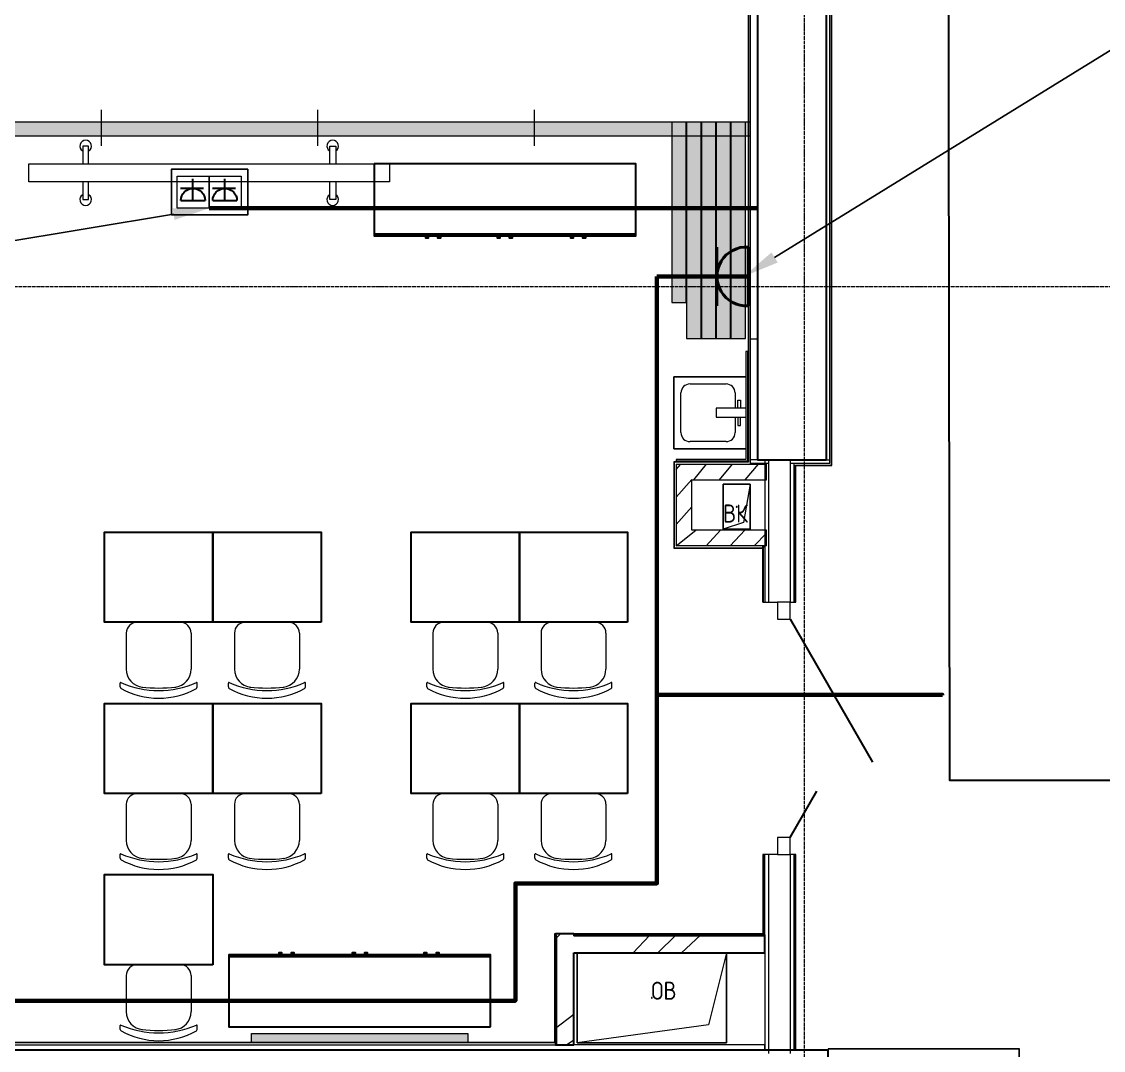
# Model space of a CAD drawing. Header units: millimetres. Extents: x -32 to 417638015, y -35 to 175284279.
# Drawn here: x 417127558 to 417133556, y 175240407 to 175246114 of the extents above; entities that cross this region are included whole.
import ezdxf
from ezdxf import colors
from ezdxf.entities.mleader import LeaderData, LeaderLine
from ezdxf.math import Vec2, Vec3

# ---------------------------------------------------------------- set-up
doc = ezdxf.new("R2010")
doc.units = ezdxf.units.MM
doc.linetypes.add('ADSK_Линия сетки', pattern=[25, 20, -2.5, 0, -2.5])
for name, color, linetype, lineweight in [('_ЭМ_В полу', 26, 'Кабель в трубе', 60), ('_ЭМ_гофра', 5, 'Continuous', 60), ('_ЭМ_ТХобщее_слой', 7, 'Continuous', 30), ('Аннотация', 7, 'Continuous', 18), ('Двери', 7, 'Continuous', 9), ('Обобщенные модели', 7, 'Continuous', 18), ('Оси', 253, 'Continuous', 9), ('Сантехника', 7, 'Continuous', 18), ('Стены внутренние', 7, 'Continuous', 18), ('Стены несущие', 7, 'Continuous', 30), ('Стены отделка', 7, 'Continuous', 30), ('Стены перегородки', 7, 'Continuous', 30), ('Стены штриховка', 7, 'Continuous', 9), ('ТХ', 5, 'Continuous', 0), ('Узлы', 7, 'Continuous', 18), ('ШТРИХОВКА', 252, 'Continuous', 15), ('Электро', 250, 'Continuous', 25), ('ЭМ', 5, 'Continuous', 40), ('ЭМ_Лоток 1_2', 162, 'Continuous', 30), ('ЭОМ_Кабель для СУП', 150, 'Continuous', 9)]:
    doc.layers.add(name, color=color, linetype=linetype, lineweight=lineweight)
for name, color, linetype in [('_ЭМ_Надписи', 7, 'Continuous'), ('ВНУТРЯНКА', 1, 'Continuous'), ('ЭОМ_Лотки рабочие', 5, 'Continuous')]:
    doc.layers.add(name, color=color, linetype=linetype)
doc.layers.add('PDF _ЭОМ _розетки', color=7, linetype='Continuous', true_color=0xeb0000)
doc.layers.add('Линии', color=7, linetype='Continuous', lineweight=9, true_color=0x00a600)
doc.styles.add('GOST Common_4', font='GOST_Common.ttf', dxfattribs={"width": 0.9, "height": 199.9999999999999})
doc.styles.add('ЭОМ', font='isocpeur.ttf', dxfattribs={"width": 0.85, "height": 250})
doc.linetypes.add('Cable in the tray', pattern='A,5,[130,ltypeshp.shx,S=1,R=0,X=0,Y=0],1.5,[130,ltypeshp.shx,S=1.5,R=90,X=0,Y=-1],1,[130,ltypeshp.shx,S=1,R=0,X=0.5,Y=0],5', length=12.5)
doc.linetypes.add('Кабель в трубе', pattern='A,8,[133,ltypeshp.shx,S=1,R=0,X=10,Y=1.3],-3,[130,ltypeshp.shx,S=1.5,R=-45,X=-1.5,Y=0],8', length=19)
pattern_1 = [(45, (507.3426762534655, 158.9018102923892), (-381.6608851454391, 381.6608851454391), []), (45, (642.280676253431, 158.9018102923892), (0, 763.3217702908781), []), (45, (372.4046762534417, 158.9018102923892), (0, 763.3217702908781), [])]
pattern_2 = [(45, (507.3426762534655, 158.9018102923892), (-70.71067811865476, 70.71067811865476), [])]

# ---------------------------------------------------------------- blocks, each defined once
blk = doc.blocks.new('GM_Отверстие прямоугольное _в плите_ - Отверстие-V8-План 3-го этажа')
at = {"layer": 'Обобщенные модели'}
for p, q in [((-74.99999999999937, -125.0000000000024), (-74.99999999999937, 125.0000000000024)), ((-74.99999999999937, 125.0000000000024), (75.00000000000061, 125.0000000000024)), ((75.00000000000061, 125.0000000000024), (-74.99999999999937, 125.0000000000024)), ((-74.99999999999937, 125.0000000000024), (-74.99999999999937, -125.0000000000024)), ((-37.50000000000647, 87.50000000000036), (75.00000000000061, 125.0000000000024)), ((75.00000000000061, 125.0000000000024), (75.00000000000061, -125.0000000000024)), ((75.00000000000061, -125.0000000000024), (75.00000000000061, 125.0000000000024)), ((-74.99999999999937, -125.0000000000024), (-37.50000000000647, 87.50000000000036)), ((75.00000000000061, -125.0000000000024), (-74.99999999999937, -125.0000000000024)), ((-74.99999999999937, -125.0000000000024), (75.00000000000061, -125.0000000000024))]:
    blk.add_line(p, q, dxfattribs=at)
for radius, start, end in [(2.500000000000002, 359.9999999999996, 179.9999999999998), (2.500000000000002, 179.9999999999998, 359.9999999999989), (2.499999999999999, 60.00000000000033, 165.0000000000002), (2.499999999999998, 299.9999999999994, 359.9999999999994), (2.500000000000002, 195.0000000000001, 269.9999999999996)]:
    blk.add_arc((0, 0), radius, start, end, dxfattribs=at)
blk = doc.blocks.new('Стул ученич штабелир №5-7')
at = {"color": 0, "linetype": 'ByBlock', "lineweight": -2}
for p, q in [((-120.064222017827, -6.874120663269423e-05), (120.064222017827, 6.874120663269423e-05)), ((-120.0642220180016, -6.874130849610083e-05), (120.0642220177106, 6.874110476928763e-05)), ((-179.935777982173, -59.99993125879337), (-179.935777982173, -260.3112319844695)), ((-179.9357779823476, -59.99993125888795), (-179.9357779823476, -260.3112319845714)), ((180.064222017827, -59.99993125879337), (180.064222017827, -260.3112319844695)), ((180.0642220177106, -59.99993125888795), (180.0642220177106, -260.3112319845714)), ((-213.4357779821148, -359.0004116515302), (-213.4357779821148, -337.3406056039639)), ((-213.4357779822894, -359.0004116516247), (-213.4357779822894, -337.3406056040585)), ((213.564222017827, -359.0004116515302), (213.564222017827, -337.3406056039639)), ((213.5642220176524, -359.0004116516247), (213.5642220176524, -337.3406056040585))]:
    blk.add_line(p, q, dxfattribs=at)
for centre, radius, start, end in [((-119.9357779822312, -59.99993125879337), 60.00000000000227, 90, 180), ((-119.9357779823476, -59.99993125885157), 59.99999999995964, 90, 180), ((120.0642220178852, -59.99993125879337), 60.00000000000227, 0, 90), ((120.0642220177106, -59.99993125885157), 59.99999999995964, 0, 90), ((-79.93577798217302, -260.3112319844549), 100.0000000000176, 180, 264.2584419996841), ((-79.93577798234764, -260.3112319845568), 100.0000000000176, 180, 264.2584419996841), ((80.06422201782698, -260.3112319844549), 100.0000000000176, 275.7415580003159, 0), ((80.06422201765236, -260.3112319845568), 100.0000000000176, 275.7415580003159, 0), ((-210.435777982173, -337.3406056039494), 2.999999999983853, 63.89783268162118, 180), ((-210.4357779823476, -337.340605604044), 2.999999999983853, 63.89783268162118, 180), ((-203.435777982173, -359.0004116515447), 9.999999999989248, 180, 238.068250632605), ((-203.4357779823476, -359.0004116516466), 9.999999999989248, 180, 238.068250632605), ((0.06422201782697812, 142.3201924452005), 520.8201237039044, 246.3195110063149, 293.6804889936851), ((0.06422201765235513, 142.3201924450987), 520.8201237039044, 246.3195110063149, 293.6804889936851), ((0.06422201782697812, 435.5341415462426), 800.3966485555333, 263.2469772545854, 276.7530227454146), ((0.06422201765235513, 435.5341415461407), 800.3966485555333, 263.2469772545854, 276.7530227454146), ((203.564222017827, -359.0004116515447), 9.999999999989248, 301.931749367395, 0), ((203.5642220176524, -359.0004116516466), 9.999999999989248, 301.931749367395, 0), ((210.564222017827, -337.3406056039494), 2.999999999983853, 0, 116.1021673183788), ((210.5642220176524, -337.340605604044), 2.999999999983853, 0, 116.1021673183788), ((0.06422201782697812, 9.04909030158342), 430.5490215606072, 240.9916647866204, 299.0083352133797), ((0.06422201765235513, 9.049090301488832), 430.5490215606072, 240.9916647866204, 299.0083352133797)]:
    blk.add_arc(centre, radius, start, end, dxfattribs=at)
blk = doc.blocks.new('ТХ 3 этаж')
at = {"lineweight": 0}
h = blk.add_hatch(color=8, dxfattribs=at)
h.dxf.hatch_style = 1
h.paths.add_polyline_path([(4451.237930123811, 8790.949648063804), (4451.237930123811, 8840.949648063804), (5651.237930123811, 8840.949648063804), (5651.237930123811, 8790.949648063804)])
at = {"color": 8, "linetype": 'Continuous'}
for p, q in [((5132.266764075379, 13278.20584927581), (6582.266764075379, 13278.20584927581)), ((5776.237930123811, 9265.922153675172), (4326.237930123811, 9265.922153675172))]:
    blk.add_line(p, q, dxfattribs=at)
for points in [[(5132.266764075379, 13666.17835488718), (5132.266764075379, 13266.17835488718), (6582.266764075379, 13266.17835488718), (6582.266764075379, 13666.17835488718)], [(5433.609174270532, 13266.17835488718), (5416.231504480704, 13266.17835488718), (5416.231504480704, 13255.95692136127), (5433.609174270532, 13255.95692136127)], [(5501.287728485069, 13266.17835488718), (5483.910058695241, 13266.17835488718), (5483.910058695241, 13255.95692136127), (5501.287728485069, 13255.95692136127)], [(5830.498623141902, 13266.17835488718), (5813.120953352074, 13266.17835488718), (5813.120953352074, 13255.95692136127), (5830.498623141902, 13255.95692136127)], [(5898.17717735644, 13266.17835488718), (5880.799507566611, 13266.17835488718), (5880.799507566611, 13255.95692136127), (5898.17717735644, 13255.95692136127)], [(6237.521397102973, 13266.17835488718), (6220.143727313145, 13266.17835488718), (6220.143727313145, 13255.95692136127), (6237.521397102973, 13255.95692136127)], [(6305.199951317511, 13266.17835488718), (6287.822281527682, 13266.17835488718), (6287.822281527682, 13255.95692136127), (6305.199951317511, 13255.95692136127)], [(5776.237930123811, 8877.949648063804), (5776.237930123811, 9277.949648063804), (4326.237930123811, 9277.949648063804), (4326.237930123811, 8877.949648063804)], [(4603.304742881679, 9277.949648063804), (4620.682412671507, 9277.949648063804), (4620.682412671507, 9288.17108158971), (4603.304742881679, 9288.17108158971)], [(4670.983297096216, 9277.949648063804), (4688.360966886044, 9277.949648063804), (4688.360966886044, 9288.17108158971), (4670.983297096216, 9288.17108158971)], [(5010.32751684275, 9277.949648063804), (5027.705186632578, 9277.949648063804), (5027.705186632578, 9288.17108158971), (5010.32751684275, 9288.17108158971)], [(5078.006071057287, 9277.949648063804), (5095.383740847115, 9277.949648063804), (5095.383740847115, 9288.17108158971), (5078.006071057287, 9288.17108158971)], [(5407.21696571412, 9277.949648063804), (5424.594635503949, 9277.949648063804), (5424.594635503949, 9288.17108158971), (5407.21696571412, 9288.17108158971)], [(5474.895519928657, 9277.949648063804), (5492.273189718486, 9277.949648063804), (5492.273189718486, 9288.17108158971), (5474.895519928657, 9288.17108158971)]]:
    blk.add_lwpolyline(points, close=True, dxfattribs=at)
at = {"color": 8}
for points in [[(4237.120604814729, 11122.65048846282), (3637.120604814729, 11122.65048846282), (3637.120604814729, 11622.65048846288), (4237.120604814729, 11622.65048846288)], [(4837.120604815194, 11122.65048846282), (4237.120604815194, 11122.65048846282), (4237.120604815194, 11622.65048846288), (4837.120604815194, 11622.65048846288)], [(5937.120604815194, 11122.65048846282), (5337.120604815194, 11122.65048846282), (5337.120604815194, 11622.65048846288), (5937.120604815194, 11622.65048846288)], [(6537.12060481566, 11122.65048846282), (5937.12060481566, 11122.65048846282), (5937.12060481566, 11622.65048846288), (6537.12060481566, 11622.65048846288)], [(4237.120604814729, 10172.65048846282), (3637.120604814729, 10172.65048846282), (3637.120604814729, 10672.65048846288), (4237.120604814729, 10672.65048846288)], [(4837.120604815194, 10172.65048846282), (4237.120604815194, 10172.65048846282), (4237.120604815194, 10672.65048846288), (4837.120604815194, 10672.65048846288)], [(5937.120604815194, 10172.65048846282), (5337.120604815194, 10172.65048846282), (5337.120604815194, 10672.65048846288), (5937.120604815194, 10672.65048846288)], [(6537.12060481566, 10172.65048846282), (5937.12060481566, 10172.65048846282), (5937.12060481566, 10672.65048846288), (6537.12060481566, 10672.65048846288)], [(4237.120604814729, 9222.650488462357), (3637.120604814729, 9222.650488462357), (3637.120604814729, 9722.650488462416), (4237.120604814729, 9722.650488462416)]]:
    blk.add_lwpolyline(points, close=True, dxfattribs=at)
at = {"color": 8, "lineweight": 0}
blk.add_lwpolyline([(4451.237930123811, 8790.949648063804), (4451.237930123811, 8840.949648063804), (5651.237930123811, 8840.949648063804), (5651.237930123811, 8790.949648063804), (4451.237930123811, 8790.949648063804)], dxfattribs=at)
at = {"layer": 'ТХ', "color": 8, "linetype": 'Continuous', "lineweight": 5, "ltscale": 100}
for points in [[(3548.62745413027, 13666.17835488718), (3548.62745413027, 13764.80849187344), (3515.750741801487, 13764.80849187344), (3515.750741801487, 13666.17835488718)], [(4885.613755500148, 13666.17835488718), (4885.613755500148, 13764.80849187344), (4918.490467828902, 13764.80849187344), (4918.490467828902, 13666.17835488718)], [(3515.750741801487, 13566.17835488718), (3515.750741801487, 13467.54821790045), (3548.62745413027, 13467.54821790045), (3548.62745413027, 13566.17835488718)], [(4918.490467828902, 13566.17835488718), (4918.490467828902, 13467.54821790045), (4885.613755500148, 13467.54821790045), (4885.613755500148, 13566.17835488718)]]:
    blk.add_lwpolyline(points, dxfattribs=at)
at = {"layer": 'ТХ', "color": 8}
blk.add_lwpolyline([(5217.120604815194, 13566.17835488718), (3217.120604815194, 13566.17835488718), (3217.120604815194, 13666.17835488718), (5217.120604815194, 13666.17835488718)], close=True, dxfattribs=at)
for centre, start, end in [((3532.189097965893, 13764.80849187344), 300.9637565320735, 239.0362434679265), ((4902.052111664525, 13764.80849187344), 300.9637565320735, 239.0362434679265), ((3532.189097965893, 13467.54821790091), 120.9637565320735, 59.03624346792648), ((4902.052111664525, 13467.54821790091), 120.9637565320735, 59.03624346792648)]:
    blk.add_arc(centre, 31.95042134147634, start, end, dxfattribs=at)
at = {"layer": 'ТХ', "color": 8, "lineweight": 0}
for p in [(3937.120604814729, 11122.65048846282), (4537.120604815194, 11122.65048846282), (5637.120604815194, 11122.65048846282), (6237.120604816126, 11122.65048846282), (3937.120604814729, 10172.65048846282), (4537.120604815194, 10172.65048846282), (5637.120604815194, 10172.65048846282), (6237.120604816126, 10172.65048846282), (3937.120604814729, 9222.650488462823)]:
    blk.add_blockref('Стул ученич штабелир №5-7', p, dxfattribs=at)
blk = doc.blocks.new('План 3 этажа')
at = {"layer": 'Стены внутренние', "lineweight": 9}
h = blk.add_hatch(dxfattribs=at)
h.set_pattern_fill('FP_4', color=8, style=0, pattern_type=2)
h.set_pattern_definition(pattern_2)
h.paths.add_polyline_path([(-117.1573237465345, 11752.68461963175), (-117.1573237465345, 12119.1296055247), (-205.1573237465345, 12119.1296055247), (-205.1573237465345, 11752.68461963175)])
h = blk.add_hatch(dxfattribs=at)
h.set_pattern_fill('FP_4', color=8, style=0, pattern_type=2)
h.set_pattern_definition(pattern_2)
h.paths.add_polyline_path([(287.3426762534655, 12031.1296055247), (297.3426762534655, 12031.1296055247), (297.3426762534655, 12119.1296055247), (-117.1573237465345, 12119.1296055247), (-117.1573237465345, 12031.1296055247), (247.3426762534655, 12031.1296055247)])
h = blk.add_hatch(dxfattribs=at)
h.set_pattern_fill('FP_4', color=8, style=0, pattern_type=2)
h.set_pattern_definition(pattern_2)
h.paths.add_polyline_path([(-64.29010632046266, 11664.68461963175), (297.3426762534655, 11664.68461963175), (297.3426762534655, 11752.68461963175), (-205.1573237465345, 11752.68461963175), (-205.1573237465345, 11664.68461963175)])
h = blk.add_hatch(dxfattribs=at)
h.set_pattern_fill('FP_1', color=8, style=0, pattern_type=2)
h.set_pattern_definition(pattern_1)
h.paths.add_polyline_path([(-872.6573237465345, 8897.491826412643), (-772.6573237465345, 8897.491826412643), (-772.6573237465345, 9513.450686714688), (-872.6573237465345, 9513.450686714688), (-872.6573237465345, 9407.450686714677)])
h = blk.add_hatch(dxfattribs=at)
h.set_pattern_fill('FP_1', color=8, style=0, pattern_type=2)
h.set_pattern_definition(pattern_1)
h.paths.add_polyline_path([(286.9430626085959, 9407.450686714677), (287.3426762534655, 9407.450686714677), (286.9430626085959, 9507.448424750644), (275.3426762534655, 9507.382762186367), (-772.6573237465345, 9501.4506867147), (-772.6573237465345, 9407.450686714677), (74.23057916306425, 9407.450686714696)])
at = {"layer": 'Узлы'}
for points in [[(-64.65732374653453, 13940.30109156365), (207.3426762534655, 13940.30109156365), (207.3426762534655, 14015.94779230365), (-5590.142757364374, 14015.94779230365), (-5590.142757364374, 13940.30109156365), (-66.65732374653453, 13940.30109156365)], [(-228.6573237465345, 13015.94779230364), (-148.6573237465345, 13015.94779230364), (-148.6573237465345, 13940.30109156365), (-228.6573237465345, 13940.30109156365), (-228.6573237465345, 13044.04055494304)], [(-66.65732374653453, 12815.94779230365), (-66.65732374653453, 13940.30109156365), (-146.6573237465345, 13940.30109156365), (-146.6573237465345, 12815.94779230365)], [(15.34267625346547, 12815.94779230365), (15.34267625346547, 13940.30109156365), (-64.65732374653453, 13940.30109156365), (-64.65732374653453, 12815.94779230365)], [(97.34267625346547, 12815.94779230365), (97.34267625346547, 13940.30109156365), (17.34267625346547, 13940.30109156365), (17.34267625346547, 12815.94779230365)], [(179.3426762534655, 12815.94779230364), (179.3426762534655, 13940.30109156365), (99.34267625346547, 13940.30109156365), (99.34267625346547, 12815.94779230364)]]:
    blk.add_hatch(color=8, dxfattribs=at).paths.add_polyline_path(points)
at = {"layer": 'Двери', "color": 8}
for p, q in [((427.3426762534629, 11352.90181029237), (357.3426762534674, 11352.90181029237)), ((357.3426762534674, 11352.90181029237), (357.3426762534672, 11257.90181029237)), ((427.3426762534627, 11257.90181029237), (427.3426762534629, 11352.90181029237)), ((357.3426762534672, 11257.90181029237), (427.3426762534627, 11257.90181029237)), ((427.3426762534603, 10047.90181029237), (357.3426762534648, 10047.90181029237)), ((357.3426762534648, 10047.90181029237), (357.3426762534646, 9952.901810292367)), ((427.3426762534601, 9952.901810292367), (427.3426762534603, 10047.90181029237)), ((357.3426762534646, 9952.901810292367), (427.3426762534601, 9952.901810292367))]:
    blk.add_line(p, q, dxfattribs=at)
at = {"layer": 'Двери', "color": 8, "lineweight": 30}
for p, q in [((427.3426762534627, 11257.90181029237), (884.842676253462, 10465.48856582961)), ((427.3426762534603, 10047.90181029237), (574.8426762534615, 10303.37930440878))]:
    blk.add_line(p, q, dxfattribs=at)
at = {"layer": 'Линии', "color": 8}
for p, q in [((-3390.440412456228, 13884.75741876938), (-3390.440412456228, 14084.75741876938)), ((-2190.440412456228, 13884.75741876938), (-2190.440412456228, 14084.75741876938)), ((-990.4404124562279, 13884.75741876937), (-990.4404124562279, 14084.75741876937)), ((207.3426762534655, 14015.94779230363), (-5590.142757364316, 14015.94779230363)), ((-148.6573237465345, 14015.94779230363), (-228.6573237465345, 14015.94779230363)), ((-228.6573237465345, 14015.94779230363), (-228.6573237465345, 13015.94779230363)), ((-148.6573237465345, 13015.94779230363), (-148.6573237465345, 14015.94779230363)), ((-66.65732374653453, 14015.94779230363), (-146.6573237465345, 14015.94779230363)), ((-146.6573237465345, 14015.94779230363), (-146.6573237465345, 12815.94779230363)), ((-66.65732374653453, 12815.94779230363), (-66.65732374653453, 14015.94779230363)), ((15.34267625346547, 14015.94779230363), (-64.65732374653453, 14015.94779230363)), ((-64.65732374653453, 14015.94779230363), (-64.65732374653453, 12815.94779230363)), ((15.34267625346547, 12815.94779230363), (15.34267625346547, 14015.94779230363)), ((97.34267625346547, 14015.94779230363), (17.34267625346547, 14015.94779230363)), ((17.34267625346547, 14015.94779230363), (17.34267625346547, 12815.94779230363)), ((97.34267625346547, 12815.94779230363), (97.34267625346547, 14015.94779230363)), ((179.3426762534655, 14015.94779230363), (99.34267625346547, 14015.94779230363)), ((99.34267625346547, 14015.94779230363), (99.34267625346547, 12815.94779230362)), ((179.3426762534655, 12815.94779230362), (179.3426762534655, 14015.94779230363)), ((207.3426762534655, 13940.30109156364), (207.3426762534655, 14015.94779230363)), ((-5590.142757364316, 13940.30109156364), (207.3426762534655, 13940.30109156364)), ((-228.6573237465345, 13015.94779230363), (-148.6573237465345, 13015.94779230363)), ((-146.6573237465345, 12815.94779230363), (-66.65732374653453, 12815.94779230363)), ((-64.65732374653453, 12815.94779230363), (15.34267625346547, 12815.94779230363)), ((17.34267625346547, 12815.94779230363), (97.34267625346547, 12815.94779230363)), ((99.34267625346547, 12815.94779230362), (179.3426762534655, 12815.94779230362))]:
    blk.add_line(p, q, dxfattribs=at)
at = {"layer": 'Обобщенные модели', "color": 8}
for p, q in [((56.42138038616332, 11756.98267858082), (56.42138038616335, 12006.98267858082)), ((56.42138038616335, 12006.98267858082), (206.4213803861633, 12006.98267858082)), ((206.4213803861633, 12006.98267858082), (56.42138038616335, 12006.98267858082)), ((56.42138038616335, 12006.98267858082), (56.42138038616332, 11756.98267858082)), ((206.4213803861633, 12006.98267858082), (168.9213803861704, 11794.48267858082)), ((206.4213803861633, 12006.98267858082), (206.4213803861633, 11756.98267858082)), ((206.4213803861633, 11756.98267858082), (206.4213803861633, 12006.98267858082)), ((168.9213803861704, 11794.48267858082), (56.42138038616332, 11756.98267858082)), ((206.4213803861633, 11756.98267858082), (56.42138038616332, 11756.98267858082)), ((56.42138038616332, 11756.98267858082), (206.4213803861633, 11756.98267858082)), ((-752.6573237465707, 8907.450686714676), (-752.6573237465707, 9407.45068671468)), ((-752.6573237465707, 9407.45068671468), (-752.6573237465708, 8907.450686714676)), ((74.23057916304094, 9407.45068671468), (-25.76942083695201, 9007.450686714677)), ((74.23057916304094, 9407.45068671468), (74.23057916304083, 8907.450686714676)), ((74.23057916304083, 8907.450686714676), (74.23057916304106, 9407.45068671468)), ((-25.76942083695201, 9007.450686714677), (-752.6573237465707, 8907.450686714676)), ((74.23057916304083, 8907.450686714676), (-752.6573237465708, 8907.450686714676)), ((-752.6573237465708, 8907.450686714676), (74.23057916304083, 8907.450686714676))]:
    blk.add_line(p, q, dxfattribs=at)
for centre, radius, start, end in [((131.4213803861639, 11881.98267858082), 2.500000000000002, 0, 180), ((131.4213803861639, 11881.98267858082), 2.499999999999998, 120.0000000000103, 180), ((131.4213803861639, 11881.98267858082), 2.500000000000002, 180, 0), ((131.4213803861639, 11881.98267858082), 2.499999999999999, 239.9999999999897, 345.0000000000051), ((131.4213803861639, 11881.98267858082), 2.500000000000002, 14.99999999999487, 90), ((-339.2133722917642, 9157.450686714677), 2.500000000000002, 0, 180), ((-339.2133722917642, 9157.450686714677), 2.499999999999998, 120.0000000000103, 180), ((-339.2133722917642, 9157.450686714677), 2.500000000000002, 180, 0), ((-339.2133722917642, 9157.450686714677), 2.499999999999999, 239.9999999999897, 345.0000000000056), ((-339.2133722917642, 9157.450686714677), 2.500000000000002, 14.99999999999445, 90)]:
    blk.add_arc(centre, radius, start, end, dxfattribs=at)
at = {"layer": 'Оси', "color": 8, "linetype": 'ADSK_Линия сетки'}
for p, q in [((506.9080292918952, -3523.687778418606), (506.9080292919534, 43515.24606842796)), ((-10051.77423916385, 13103.90181029199), (56512.195554265, 13103.90181029178))]:
    blk.add_line(p, q, dxfattribs=at)
at = {"layer": 'Сантехника', "color": 8}
for p, q in [((182.3426762534666, 12603.3007260358), (-217.6573237465335, 12603.3007260358)), ((-217.6573237465335, 12603.3007260358), (-217.6573237465352, 12203.3007260358)), ((-217.6573237465334, 12603.3007260358), (182.3426762534666, 12603.3007260358)), ((-217.6573237465352, 12203.3007260358), (-217.6573237465334, 12603.3007260358)), ((-127.6580624200331, 12563.3007260358), (72.34341492282246, 12563.3007260358)), ((-177.658062420029, 12293.3014640427), (-177.658062420028, 12513.3007260358)), ((122.3434149228276, 12513.30072603579), (122.3434149228272, 12428.30077864315)), ((182.3426762534658, 12428.30077864315), (17.32976077840518, 12428.30077864315)), ((17.32976077840518, 12428.30077864315), (17.32976077840495, 12378.30067342838)), ((137.3426818939633, 12473.3007260358), (152.3426988169093, 12473.3007260358)), ((137.3426818939631, 12428.30077864315), (137.3426818939633, 12473.3007260358)), ((152.3426988169093, 12473.3007260358), (152.3426988169091, 12428.30077864315)), ((17.32976077840495, 12378.30067342838), (182.3426762534656, 12378.30067342838)), ((122.343414922827, 12378.30067342838), (122.3434149228266, 12293.3014640427)), ((137.3426706141328, 12378.30067342838), (137.3426706141326, 12333.30067342838)), ((152.3426655665969, 12333.30067342838), (152.3426655665971, 12378.30067342838)), ((137.3426706141326, 12333.30067342838), (152.3426655665969, 12333.30067342838)), ((72.3434149228265, 12243.3014640427), (-127.6580624200292, 12243.3014640427)), ((-217.6573237465352, 12203.3007260358), (182.3426762534648, 12203.3007260358)), ((182.3426762534648, 12203.3007260358), (-217.6573237465352, 12203.3007260358))]:
    blk.add_line(p, q, dxfattribs=at)
for centre, radius, start, end in [((-127.6580624200332, 12513.3007260358), 49.99999999999496, 89.9999999999997, 180), ((72.34341492282209, 12513.30072603579), 50.00000000000545, 0, 90.00000000000001), ((-127.658062420029, 12293.3014640427), 49.99999999999994, 180, 269.9999999999998), ((72.34341492282672, 12293.3014640427), 50.00000000000004, 270.0000000000001, 0)]:
    blk.add_arc(centre, radius, start, end, dxfattribs=at)
at = {"layer": 'Стены несущие', "color": 8}
for p, q in [((247.3426762534655, 17735.90181029237), (247.3426762534655, 12143.30072603579)), ((627.3426762534655, 17735.90181029237), (627.3426762534655, 12143.3007260358)), ((247.3426762534655, 12143.30072603579), (627.3426762534655, 12143.30072603579)), ((-872.6573237465345, 9513.450686714674), (-872.6573237465345, 8897.491826412555)), ((-772.6573237465345, 9513.450686714674), (-872.6573237465345, 9513.450686714674)), ((-772.6573237465345, 9513.450686714674), (-772.6573237465345, 9501.450686714674)), ((287.3426762534655, 9507.45068671467), (-772.6573237465345, 9507.450686714677)), ((287.3426762534655, 9407.45068671467), (287.3426762534655, 9507.45068671467)), ((-772.6573237465345, 9407.450686714677), (287.3426762534655, 9407.45068671467)), ((-772.6573237465345, 8897.491826412555), (-772.6573237465345, 9407.450686714677)), ((-872.6573237465345, 8897.491826412555), (-772.6573237465345, 8897.491826412555)), ((637.8373840331915, 8867.491826412606), (-5760.100776623818, 8867.491826412668)), ((642.6325693460531, 7859.169352317124), (637.8373840331915, 8867.491826412606))]:
    blk.add_line(p, q, dxfattribs=at)
at = {"layer": 'Стены отделка', "color": 8, "lineweight": 9}
for p, q in [((195.3426762534655, 17735.90181029237), (195.3426762534655, 12744.12960552468)), ((659.3426762534655, 12113.30072603579), (659.3426762534655, 17735.90181029237)), ((207.3426762534655, 12119.12960552468), (207.3426762534655, 17101.80343784407)), ((647.3426762534655, 12123.30072603579), (647.3426762534655, 17101.80343784407)), ((207.3426762534655, 12813.3007260358), (247.3426762534655, 12813.3007260358)), ((195.3426762534655, 12744.12960552468), (182.3426762534655, 12744.12960552468)), ((182.3426762534655, 12744.12960552468), (182.3426762534655, 12144.12960552468)), ((-205.1573237465345, 12131.12960552468), (-217.1573237465345, 12131.12960552468)), ((-217.1573237465345, 12131.12960552468), (-217.1573237465345, 11654.68461963173)), ((182.3426762534655, 12144.12960552468), (-205.1573237465345, 12144.12960552469)), ((-205.1573237465345, 12144.12960552469), (-205.1573237465345, 12131.12960552468)), ((-205.1573237465345, 12119.12960552468), (-205.1573237465345, 11664.68461963173)), ((-205.1573237465345, 12119.12960552469), (297.3426762534655, 12119.12960552468)), ((247.3426762534655, 12143.30072603579), (207.3426762534655, 12143.3007260358)), ((207.3426762534655, 12123.3007260358), (307.3426762534655, 12123.3007260358)), ((287.3426762534655, 12143.30072603579), (287.3426762534655, 11658.68461963173)), ((297.3426762534655, 12031.12960552468), (297.3426762534655, 12119.12960552468)), ((427.3426762534655, 12123.30072603579), (647.3426762534655, 12123.30072603579)), ((447.3426762534655, 12123.30072603579), (447.3426762534655, 12113.30072603579)), ((627.3426762534655, 12143.3007260358), (647.3426762534655, 12143.3007260358)), ((459.3426762534655, 12111.30072603579), (657.3426762534655, 12111.30072603579)), ((459.3426762534655, 11352.90181029237), (459.3426762534655, 12111.30072603579)), ((-117.1573237465345, 11752.68461963173), (-117.1573237465345, 12031.12960552468)), ((-117.1573237465345, 12031.12960552468), (297.3426762534655, 12031.12960552468)), ((297.3426762534655, 11752.68461963173), (-117.1573237465345, 11752.68461963173)), ((297.3426762534655, 11664.68461963173), (297.3426762534655, 11752.68461963173)), ((-215.1573237465345, 11652.68461963173), (275.3426762534655, 11652.68461963173)), ((297.3426762534655, 11664.68461963173), (-205.1573237465345, 11664.68461963173)), ((275.3426762534655, 11352.90181029237), (275.3426762534655, 11664.68461963173)), ((287.3426762534655, 11658.68461963173), (275.3426762534655, 11658.68461963173)), ((275.3426762534655, 11352.90181029237), (307.3426762534655, 11352.90181029237)), ((427.3426762534655, 11352.90181029237), (459.3426762534655, 11352.90181029237)), ((307.3426762534655, 9952.901810292373), (275.3426762534655, 9952.901810292373)), ((275.3426762534655, 9952.901810292373), (275.3426762534655, 9513.45068671467)), ((287.3426762534655, 9847.901810292366), (287.3426762534655, 9952.901810292373)), ((427.3426762534655, 9952.901810292373), (427.3426762534655, 9952.90181029237)), ((459.3426762534655, 9952.901810292373), (427.3426762534655, 9952.901810292373)), ((447.3426762534655, 9952.901810292373), (447.3426762534655, 9847.901810292366)), ((459.3426762534655, 8867.491826412606), (459.3426762534655, 9952.901810292373)), ((-878.6573237465345, 9511.450686714674), (-878.6573237465345, 8909.491826412563)), ((-872.6573237465345, 9513.450686714674), (-876.6573237465345, 9513.450686714674)), ((-866.6573237465345, 9501.450686714674), (-872.6573237465345, 9501.450686714674)), ((-866.6573237465345, 8897.491826412563), (-866.6573237465345, 9501.450686714674)), ((275.3426762534655, 9513.45068671467), (-772.6573237465345, 9513.450686714674)), ((-772.6573237465345, 9501.450686714674), (287.3426762534655, 9501.45068671467)), ((287.3426762534655, 9407.45068671467), (287.3426762534655, 8866.54658142518)), ((-5720.282746415643, 8897.491826412625), (-872.6573237465345, 8897.491826412555)), ((-878.6573237465345, 8909.491826412563), (-5708.355608517362, 8909.491826412625)), ((286.9430626085959, 8897.491826412548), (-772.6573237465345, 8897.491826412555)), ((286.9430626085959, 8867.491826412548), (286.9430626085959, 8897.491826412548)), ((287.3426762534655, 8866.54658142518), (307.3426762534655, 8866.54658142518)), ((627.3426762534655, 8865.417148150951), (447.3426762534655, 8868.975755512787)), ((1700.207244404766, 8874.44420435371), (637.804321256699, 8874.444204353713)), ((637.804321256699, 8874.444204353713), (637.8373840331915, 8867.491826412606)), ((1700.207244404766, 7561.901810291959), (1700.207244404766, 8874.44420435371))]:
    blk.add_line(p, q, dxfattribs=at)
at = {"layer": 'Стены перегородки', "color": 8, "lineweight": 18}
for p, q in [((307.3426762534655, 12143.3007260358), (307.3426762534655, 11352.90181029237)), ((427.3426762534655, 12143.30072603579), (427.3426762534655, 11352.90181029237)), ((307.3426762534655, 11352.90181029237), (357.3426762534655, 11352.90181029237)), ((307.3426762534655, 9952.901810292373), (307.3426762534655, 8848.901810292391)), ((357.3426762534655, 9952.901810292373), (307.3426762534655, 9952.901810292373)), ((427.3426762534655, 9952.90181029237), (427.3426762534655, 8848.901810292391))]:
    blk.add_line(p, q, dxfattribs=at)
at = {"layer": 'Стены штриховка', "color": 8}
for p, q in [((197.3426762534655, 17735.90181029237), (197.3426762534655, 12129.12960552468)), ((657.3426762534655, 12111.30072603579), (657.3426762534655, 17735.90181029237)), ((191.3426762534655, 12744.12960552468), (191.3426762534655, 12135.12960552468)), ((195.3426762534655, 12744.12960552468), (197.3426762534655, 12744.12960552468)), ((197.3426762534655, 12129.12960552468), (-217.1573237465345, 12129.12960552469)), ((-215.1573237465345, 12131.12960552468), (-215.1573237465345, 11652.68461963173)), ((191.3426762534655, 12135.12960552468), (-205.1573237465345, 12135.12960552469)), ((447.3426762534655, 12113.30072603579), (447.3426762534655, 11352.90181029237)), ((457.3426762534655, 12113.30072603579), (659.3426762534655, 12113.30072603579)), ((457.3426762534655, 11352.90181029237), (457.3426762534655, 12113.30072603579)), ((657.3426762534655, 12111.30072603579), (659.3426762534655, 12111.30072603579)), ((659.3426762534655, 12111.30072603579), (659.3426762534655, 12113.30072603579)), ((-217.1573237465345, 11654.68461963173), (275.3426762534655, 11654.68461963173)), ((-217.1573237465345, 11654.68461963173), (-217.1573237465345, 11652.68461963173)), ((-217.1573237465345, 11652.68461963173), (-215.1573237465345, 11652.68461963173)), ((277.3426762534655, 11658.68461963173), (277.3426762534655, 11352.90181029237)), ((287.3426762534655, 11658.68461963173), (287.3426762534655, 11352.90181029237)), ((277.3426762534655, 9952.901810292373), (277.3426762534655, 9511.45068671467)), ((457.3426762534655, 8867.491826412606), (457.3426762534655, 9952.901810292373)), ((287.3426762534655, 9507.45068671467), (287.3426762534655, 9847.901810292366)), ((447.3426762534655, 9847.901810292366), (447.3426762534655, 8867.491826412606)), ((-876.6573237465345, 9513.450686714674), (-878.6573237465345, 9513.450686714674)), ((-878.6573237465345, 9513.450686714674), (-878.6573237465345, 9511.450686714674)), ((-872.6573237465345, 9511.450686714674), (-878.6573237465345, 9511.450686714674)), ((-876.6573237465345, 9513.450686714674), (-876.6573237465345, 8907.491826412563)), ((277.3426762534655, 9511.45068671467), (-772.6573237465345, 9511.450686714674)), ((-876.6573237465345, 8907.491826412563), (-5710.343464833742, 8907.491826412625)), ((1698.207244404766, 8872.44420435371), (637.8138324705069, 8872.444204353713)), ((1698.207244404766, 7561.901810291959), (1698.207244404766, 8874.44420435371))]:
    blk.add_line(p, q, dxfattribs=at)
at = {"layer": 'Обобщенные модели', "color": 8, "rotation": 180}
blk.add_blockref('GM_Отверстие прямоугольное _в плите_ - Отверстие-V8-План 3-го этажа', (131.4213803861639, 11881.98267858082), dxfattribs=at)
at = {"layer": 'ЭОМ_Лотки рабочие'}
blk.add_blockref('ТХ 3 этаж', (-7010.895253870607, 118.5421783487909), dxfattribs=at)
at = {"layer": 'Аннотация', "color": 8, "lineweight": 9, "char_height": 100, "width": 156.348, "attachment_point": 1, "line_spacing_factor": 1.022765581104984, "style": 'GOST Common_4'}
for s, insert in [('\\pxt3.6,7.2,10.8,14.4,18,21.6,25.2,28.8,32.4,36,39.6,43.2,46.8,50.4,54,57.6,61.2,64.8,68.4,72,75.6,79.2,82.8,86.4,90,93.6,97.2,100.8,104.4,108,111.6,115.2;{ВК}', (55.69627502351068, 11894.66614177671)), ('\\pxt3.6,7.2,10.8,14.4,18,21.6,25.2,28.8,32.4,36,39.6,43.2,46.8,50.4,54,57.6,61.2,64.8,68.4,72,75.6,79.2,82.8,86.4,90,93.6,97.2,100.8,104.4,108,111.6,115.2;{ВК}', (55.69627502351068, 11894.66614177671)), ('\\pxt3.6,7.2,10.8,14.4,18,21.6,25.2,28.8,32.4,36,39.6,43.2,46.8,50.4,54,57.6,61.2,64.8,68.4,72,75.6,79.2,82.8,86.4,90,93.6,97.2,100.8,104.4,108,111.6,115.2;{ОВ}', (-341.9776632750873, 9246.924560969423))]:
    blk.add_mtext(s, dxfattribs=dict(at, insert=insert))
blk = doc.blocks.new('_ЭМ_ТХ2_3 этаж_нов')
at = {"lineweight": 0}
h = blk.add_hatch(color=8, dxfattribs=at)
h.dxf.hatch_style = 1
h.paths.add_polyline_path([(3433.434646961512, 8755.590016120594), (3433.434646961512, 8805.590016120594), (4633.434646961512, 8805.590016120592), (4633.434646961512, 8755.590016120592)])
at = {"color": 8, "linetype": 'Continuous'}
for p, q in [((4114.46348091308, 13242.84621733255), (5564.46348091308, 13242.84621733255)), ((4758.434646961512, 9230.562521731954), (3308.434646961512, 9230.562521731954))]:
    blk.add_line(p, q, dxfattribs=at)
for points in [[(4114.46348091308, 13630.81872294392), (4114.46348091308, 13230.81872294392), (5564.46348091308, 13230.81872294392), (5564.46348091308, 13630.81872294392)], [(4415.805891108233, 13230.81872294392), (4398.428221318405, 13230.81872294392), (4398.428221318405, 13220.59728941802), (4415.805891108233, 13220.59728941802)], [(4483.484445322771, 13230.81872294392), (4466.106775532942, 13230.81872294392), (4466.106775532942, 13220.59728941802), (4483.484445322771, 13220.59728941802)], [(4812.695339979604, 13230.81872294392), (4795.317670189776, 13230.81872294392), (4795.317670189776, 13220.59728941802), (4812.695339979604, 13220.59728941802)], [(4880.373894194141, 13230.81872294392), (4862.996224404313, 13230.81872294392), (4862.996224404313, 13220.59728941802), (4880.373894194141, 13220.59728941802)], [(5219.718113940675, 13230.81872294392), (5202.340444150846, 13230.81872294392), (5202.340444150846, 13220.59728941802), (5219.718113940675, 13220.59728941802)], [(5287.396668155212, 13230.81872294392), (5270.018998365384, 13230.81872294392), (5270.018998365384, 13220.59728941802), (5287.396668155212, 13220.59728941802)], [(4758.434646961512, 8842.590016120586), (4758.434646961512, 9242.590016120586), (3308.434646961512, 9242.590016120586), (3308.434646961512, 8842.590016120586)], [(3585.50145971938, 9242.590016120586), (3602.879129509209, 9242.590016120586), (3602.879129509209, 9252.811449646491), (3585.50145971938, 9252.811449646491)], [(3653.180013933918, 9242.590016120586), (3670.557683723746, 9242.590016120586), (3670.557683723746, 9252.811449646491), (3653.180013933918, 9252.811449646491)], [(3992.524233680451, 9242.590016120586), (4009.90190347028, 9242.590016120586), (4009.90190347028, 9252.811449646491), (3992.524233680451, 9252.811449646491)], [(4060.202787894988, 9242.590016120586), (4077.580457684817, 9242.590016120586), (4077.580457684817, 9252.811449646491), (4060.202787894988, 9252.811449646491)], [(4389.413682551822, 9242.590016120586), (4406.79135234165, 9242.590016120586), (4406.79135234165, 9252.811449646491), (4389.413682551822, 9252.811449646491)], [(4457.092236766359, 9242.590016120586), (4474.469906556187, 9242.590016120586), (4474.469906556187, 9252.811449646491), (4457.092236766359, 9252.811449646491)]]:
    blk.add_lwpolyline(points, close=True, dxfattribs=at)
at = {"color": 8}
for points in [[(3219.31732165243, 11087.29085651958), (2619.31732165243, 11087.29085651958), (2619.31732165243, 11587.29085651968), (3219.31732165243, 11587.29085651968)], [(3819.317321652896, 11087.29085651958), (3219.317321652896, 11087.29085651958), (3219.317321652896, 11587.29085651968), (3819.317321652896, 11587.29085651968)], [(4919.317321652896, 11087.29085651958), (4319.317321652896, 11087.29085651958), (4319.317321652896, 11587.29085651968), (4919.317321652896, 11587.29085651968)], [(5519.317321653361, 11087.29085651958), (4919.317321653361, 11087.29085651958), (4919.317321653361, 11587.29085651968), (5519.317321653361, 11587.29085651968)], [(3219.31732165243, 10137.29085651958), (2619.31732165243, 10137.29085651958), (2619.31732165243, 10637.29085651968), (3219.31732165243, 10637.29085651968)], [(3819.317321652896, 10137.29085651958), (3219.317321652896, 10137.29085651958), (3219.317321652896, 10637.29085651968), (3819.317321652896, 10637.29085651968)], [(4919.317321652896, 10137.29085651958), (4319.317321652896, 10137.29085651958), (4319.317321652896, 10637.29085651968), (4919.317321652896, 10637.29085651968)], [(5519.317321653361, 10137.29085651958), (4919.317321653361, 10137.29085651958), (4919.317321653361, 10637.29085651968), (5519.317321653361, 10637.29085651968)], [(3219.31732165243, 9187.29085651911), (2619.31732165243, 9187.29085651911), (2619.31732165243, 9687.290856519212), (3219.31732165243, 9687.290856519212)]]:
    blk.add_lwpolyline(points, close=True, dxfattribs=at)
at = {"color": 8, "lineweight": 0}
blk.add_lwpolyline([(3433.434646961512, 8755.590016120594), (3433.434646961512, 8805.590016120594), (4633.434646961512, 8805.590016120592), (4633.434646961512, 8755.590016120592), (3433.434646961512, 8755.590016120594)], dxfattribs=at)
at = {"layer": 'ТХ', "color": 8, "linetype": 'Continuous', "lineweight": 5, "ltscale": 100}
for points in [[(2530.824170967968, 13630.81872294392), (2530.824170967968, 13729.44885993018), (2497.947458639199, 13729.44885993018), (2497.947458639199, 13630.81872294392)], [(3867.810472337846, 13630.81872294392), (3867.810472337846, 13729.44885993018), (3900.687184666614, 13729.44885993018), (3900.687184666614, 13630.81872294392)], [(2497.947458639199, 13530.81872294392), (2497.947458639199, 13432.18858595719), (2530.824170967968, 13432.18858595719), (2530.824170967968, 13530.81872294392)], [(3900.687184666614, 13530.81872294392), (3900.687184666614, 13432.18858595719), (3867.810472337846, 13432.18858595719), (3867.810472337846, 13530.81872294392)]]:
    blk.add_lwpolyline(points, dxfattribs=at)
at = {"layer": 'ТХ', "color": 8}
blk.add_lwpolyline([(4199.317321652907, 13530.81872294392), (2199.317321652907, 13530.81872294392), (2199.317321652907, 13630.81872294392), (4199.317321652907, 13630.81872294392)], close=True, dxfattribs=at)
for centre, start, end in [((2514.385814803583, 13729.44885993018), 300.9637565322031, 239.0362434677969), ((3884.24882850223, 13729.44885993018), 300.9637565322031, 239.0362434677969), ((2514.385814803583, 13432.18858595766), 120.9637565322031, 59.03624346779689), ((3884.24882850223, 13432.18858595766), 120.9637565322031, 59.03624346779689)]:
    blk.add_arc(centre, 31.95042134147634, start, end, dxfattribs=at)
at = {"layer": 'ТХ', "color": 8, "lineweight": 0}
for p in [(2919.31732165243, 11087.29085651958), (3519.317321652896, 11087.29085651958), (4619.317321652896, 11087.29085651958), (5219.317321653827, 11087.29085651958), (2919.31732165243, 10137.29085651958), (3519.317321652896, 10137.29085651958), (4619.317321652896, 10137.29085651958), (5219.317321653827, 10137.29085651958), (2919.31732165243, 9187.290856519576)]:
    blk.add_blockref('Стул ученич штабелир №5-7', p, dxfattribs=at)
blk = doc.blocks.new('Люк на 2 места')
at = {"layer": 'PDF _ЭОМ _розетки', "color": 3, "linetype": 'Continuous', "lineweight": 25, "transparency": 33554687}
blk.add_lwpolyline([(0, 254.611537267454), (0, 0), (-421.6430145604536, 0), (-421.6430145604536, 254.611537267454)], close=True, dxfattribs=at)
at = {"layer": 'PDF _ЭОМ _розетки', "color": 7, "linetype": 'Continuous', "lineweight": 20, "transparency": 33554687}
for points in [[(-213.3615254405886, 215.0589038403705), (-213.3615254405886, 37.25763264019042), (-391.1627966398373, 37.25763264019042), (-391.1627966398373, 215.0589038403705)], [(-35.56025424040854, 215.0589038403705), (-35.56025424040854, 37.25763264019042), (-213.3615254405886, 37.25763264019042), (-213.3615254405886, 215.0589038403705)]]:
    blk.add_lwpolyline(points, close=True, dxfattribs=at)
at = {"layer": 'ВНУТРЯНКА', "color": 5, "lineweight": 30, "ltscale": 100, "transparency": 33554687}
for p, q in [((-244.3192684613168, 147.1595522398129), (-372.1882726578042, 147.1595522398129)), ((-67.62614537868649, 147.1595522398129), (-195.4951495751739, 147.1595522398129))]:
    blk.add_line(p, q, dxfattribs=at)
at = {"layer": 'Электро', "color": 5, "lineweight": 30, "transparency": 33554687}
for p, q in [((-303.1640448067337, 80.04207369033247), (-303.1640448067337, 200.1038587875664)), ((-126.4709217250347, 80.04207369033247), (-126.4709217250347, 200.1038587875664)), ((-370.4317668490112, 80.04207369033247), (-235.8956041466445, 80.04207369033247)), ((-193.7386437673122, 80.04207369033247), (-59.20248106401414, 80.04207369033247))]:
    blk.add_line(p, q, dxfattribs=at)
at = {"layer": 'Электро', "color": 5, "lineweight": 30, "transparency": 33554687, "extrusion": (0, 0, -1)}
for centre in [(-303.1636854978278, 79.8925407603383), (-126.4705624161288, 79.8925407603383)]:
    blk.add_ellipse(centre, major_axis=(-47.56583400309035, -47.56583400309081), ratio=0.9999999999999749, start_param=0.7876211000824064, end_param=3.924767880302308, dxfattribs=at)
blk = doc.blocks.new('1м розетка IP20')
at = {"layer": 'ЭМ', "color": 5}
for p, q in [((-10.46755168188247, 162.7321568910265), (-10.46755168192612, -162.7321568912412)), ((163.0684657593665, 162.7321568816078), (163.0684657593374, -162.7321569010965)), ((-10.46755168189702, -1.091393642127514e-10), (315.4856732268672, -3.637978807091713e-11))]:
    blk.add_line(p, q, dxfattribs=at)
blk.add_arc((0, 0), 163.0684657580474, 266.3195877734414, 93.6804122265587, dxfattribs=at)

msp = doc.modelspace()

# ---------------------------------------------------------------- linework, layer by layer
at = {"layer": '_ЭМ_В полу', "ltscale": 25}
msp.add_lwpolyline([(417128597.8091591, 175245079.1517748), (417131638.9266139, 175245079.1517748)], dxfattribs=at)
at = {"layer": '_ЭМ_гофра', "linetype": 'ByBlock'}
for points in [[(417131080.4500534, 175244700.8483848), (417131080.4500534, 175241333.0478044), (417130296.282815, 175241333.0478044), (417130296.282815, 175240681.8419268), (417126464.3997084, 175240681.8419268), (417126204.8304015, 175240450.1549772)], [(417131586.9266139, 175244700.8483848), (417131080.4500534, 175244700.8483848)], [(417132663.3096298, 175242380.1629685), (417132663.3096298, 175242380.1629685), (417131080.4500534, 175242380.1629685)]]:
    msp.add_lwpolyline(points, dxfattribs=at)
at = {"layer": 'ЭМ_Лоток 1_2', "linetype": 'Cable in the tray', "ltscale": 50}
msp.add_lwpolyline([(417132663.3096298, 175268196.7129518), (417132702.9363478, 175241905.7510279), (417180042.9009197, 175241905.7510279)], dxfattribs=at)

# ---------------------------------------------------------------- block references
at = {"layer": '_ЭМ_ТХобщее_слой', "lineweight": 50}
msp.add_blockref('_ЭМ_ТХ2_3 этаж_нов', (417125398.491967, 175231694.5649611), dxfattribs=at)
at = {"layer": 'ШТРИХОВКА'}
msp.add_blockref('План 3 этажа', (417131391.5839376, 175231540.6631508), dxfattribs=at)
at = {"layer": 'ЭМ', "rotation": 180}
msp.add_blockref('1м розетка IP20', (417131576.4590622, 175244700.8483848), dxfattribs=at)
at = {"layer": 'ЭОМ_Кабель для СУП', "color": 217, "linetype": 'ByBlock', "lineweight": 40, "true_color": 0x93278f, "transparency": 33554687}
msp.add_blockref('Люк на 2 места', (417128811.1706845, 175245041.8941422), dxfattribs=at)

# ---------------------------------------------------------------- leaders
at = {"layer": '_ЭМ_Надписи', "color": 7, "ltscale": 5}
ml = msp.add_multileader_mtext('Standard', dxfattribs=at)
ml.set_content('{\\fGOST Common|b0|i0|c204|p34;\\W0.9;\\C256;3ЩРС-1\\fISOCPEUR|b0|i0|c204|p34;\\W0.85; Гр.5 Резерв\\P\\fGOST Common|b0|i0|c0|p34;\\W0.9;h=\\fGOST Common|b0|i0|c204|p34;1\\fGOST Common|b0|i0|c0|p34;.\\fGOST Common|b0|i0|c204|p34;8м}', color=1, style='ЭОМ')
ml.set_leader_properties()
ml.build(insert=Vec2(0, 0))
ml.multileader.update_dxf_attribs({"text_left_attachment_type": 6, "text_right_attachment_type": 6, "dogleg_length": 0, "arrow_head_size": 200})
ctx = ml.context
ctx.base_point, ctx.char_height, ctx.arrow_head_size, ctx.landing_gap_size, ctx.plane_origin = Vec3(417135526.4900674, 175247149.1274301), 250, 200, 0, Vec3(417103716.0360191, 175260043.0432007)
ctx.left_attachment, ctx.right_attachment = 6, 6
notes = []
notes.append((ctx, [(0, (1, 1, 0), (417135526.4900674, 175247149.1274301), (1, 0), 0, [(0, [(417131562.8309397, 175244700.8483848)], 0, [])])]))
ctx.mtext.insert, ctx.mtext.width, ctx.mtext.defined_height, ctx.mtext.flow_direction = Vec3(417135526.4900674, 175247449.1274301), 2273.287500041229, 545.6159617257083, 5
ml = msp.add_multileader_mtext('Standard', dxfattribs=at)
ml.set_content('{\\fGOST Common|b0|i0|c204|p34;\\W0.9;\\C256;3ЩРС-1\\fISOCPEUR|b0|i0|c204|p34;\\W0.85; Гр.5\\P\\W1;\\C0;Итер. у-во}', color=1, style='ЭОМ')
ml.set_leader_properties()
ml.build(insert=Vec2(0, 0))
ml.multileader.update_dxf_attribs({"text_left_attachment_type": 6, "text_right_attachment_type": 6, "dogleg_length": 0, "arrow_head_size": 200})
ctx = ml.context
ctx.base_point, ctx.char_height, ctx.arrow_head_size, ctx.landing_gap_size, ctx.plane_origin = Vec3(417119772.7247725, 175243890.9238158), 250, 200, 0, Vec3(417117450.1178669, 175252851.7863039)
ctx.left_attachment, ctx.right_attachment = 6, 6
notes.append((ctx, [(1, (1, 1, 0), (417121422.7247725, 175243890.9238158), (-1, 0), 0, [(0, [(417128597.8091591, 175245079.1517748)], 0, [])])]))
ctx.mtext.insert, ctx.mtext.width, ctx.mtext.flow_direction = Vec3(417119772.7247725, 175244215.9238158), 2879.262652535923, 5
for ctx, leaders in notes:
    for number, flags, end, landing, length, lines in leaders:
        leader = LeaderData()
        leader.index, (leader.has_last_leader_line, leader.has_dogleg_vector, leader.attachment_direction) = number, flags
        leader.last_leader_point, leader.dogleg_vector, leader.dogleg_length = Vec3(end), Vec3(landing), length
        for number, points, colour, breaks in lines:
            line = LeaderLine()
            line.index, line.vertices, line.color, line.breaks = number, Vec3.list(points), colors.encode_raw_color(colour), breaks
            leader.lines.append(line)
        ctx.leaders.append(leader)

doc.saveas('drawing.dxf')
